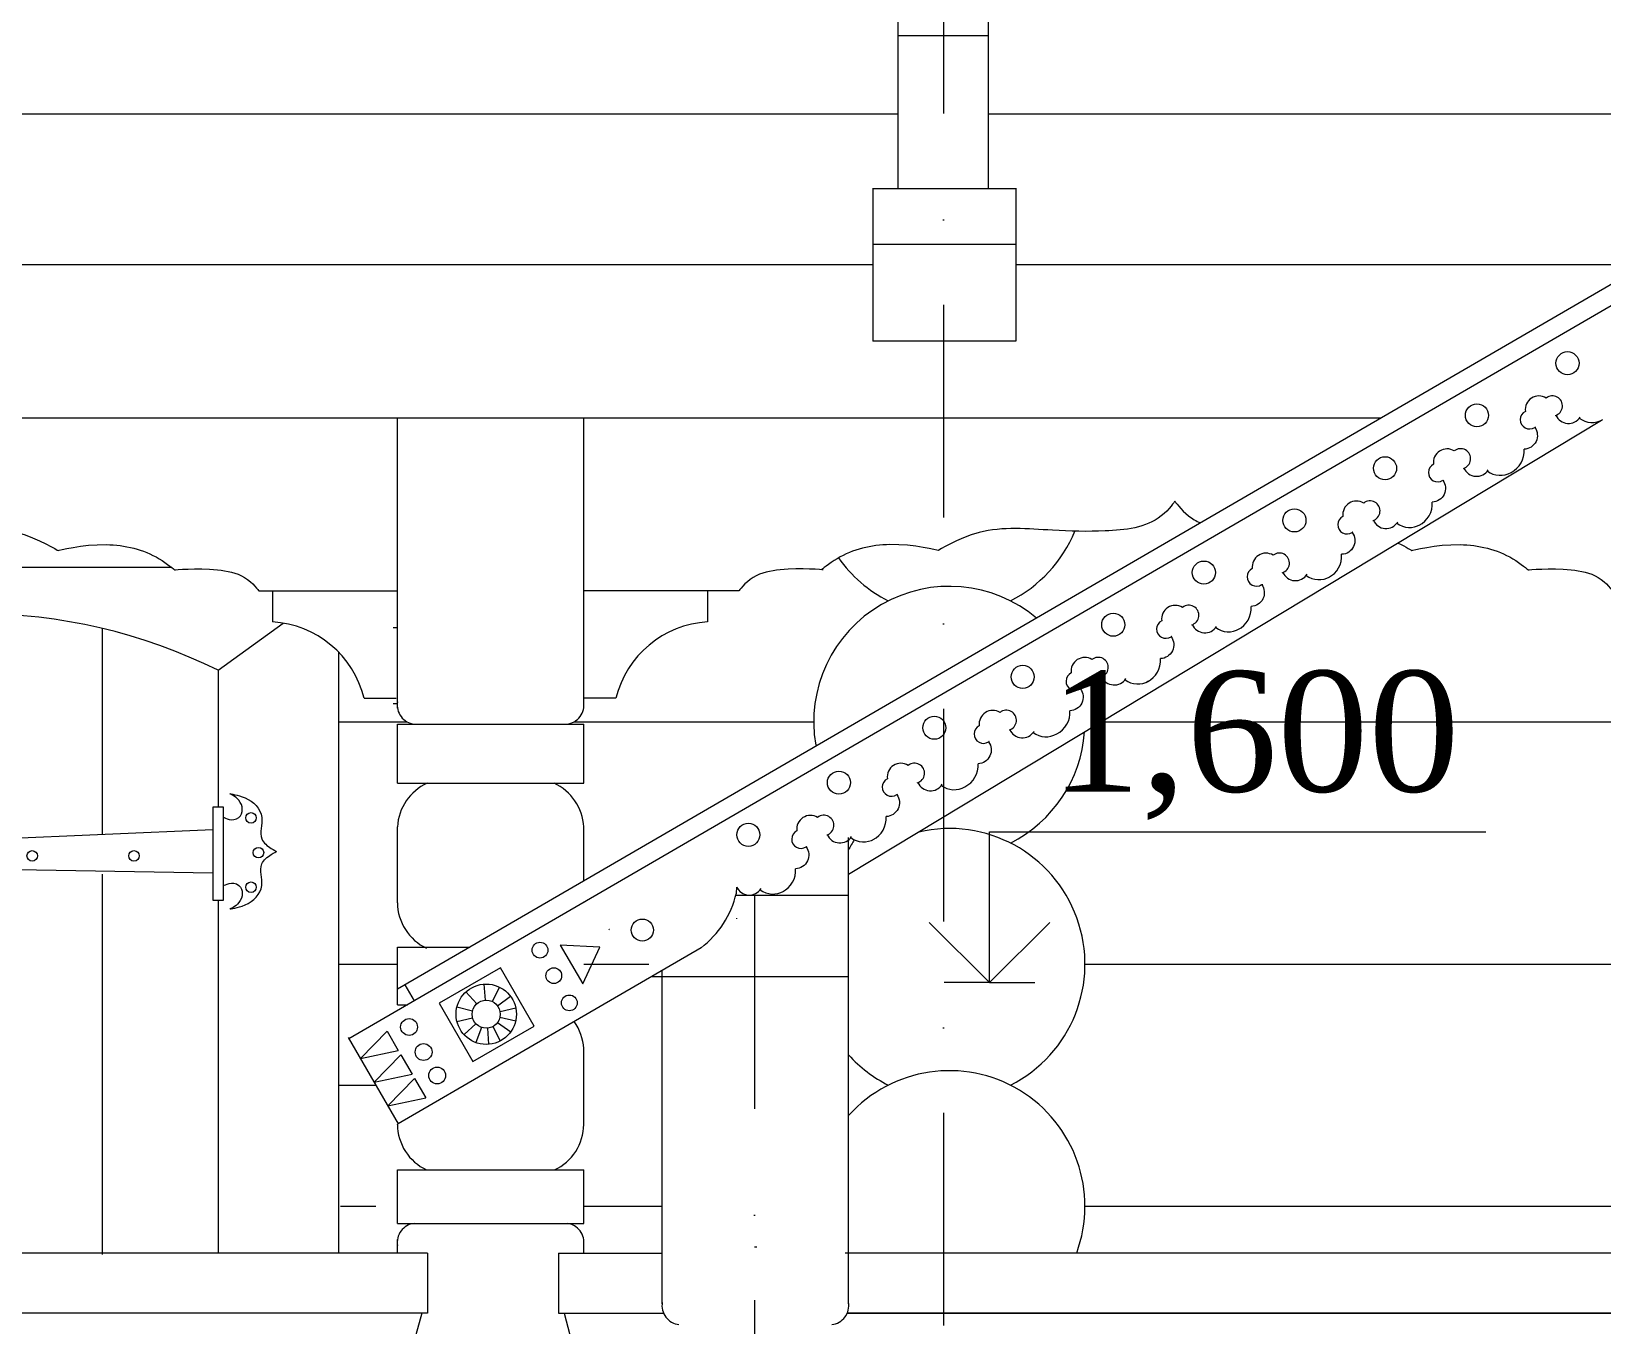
# Model space of a CAD drawing. Header units: millimetres. Extents: x 2399 to 111977, y 1313 to 59551.
# Drawn here: x 11526 to 14131, y 32782 to 34928 of the extents above; entities that cross this region are included whole.
import ezdxf

# ---------------------------------------------------------------- set-up
doc = ezdxf.new("R2010")
doc.units = ezdxf.units.MM
doc.linetypes.add('Штрихпунктирная', pattern=[670.277762, 352.777767, -176.388884, 0, -141.111112])
doc.layers.add('dim Level', color=7, linetype='Continuous', lineweight=13)
doc.layers.add('main line', color=7, linetype='Continuous', lineweight=13)
doc.layers.add('hatch1', color=7, linetype='Continuous', lineweight=20, true_color=0x6a6a6a)
doc.styles.add('СГЕНЕРИР_СТИЛЬ_1', font='georgia.ttf')

msp = doc.modelspace()

# ---------------------------------------------------------------- linework, layer by layer
at = {"layer": 'dim Level', "color": 7, "linetype": 'Continuous', "lineweight": 13}
for p, q in [((13115.8098, 33349.8361), (13115.8098, 33599.8361)), ((13115.8098, 33599.8361), (13939.2038, 33599.8361)), ((13115.8098, 33349.8361), (13015.8098, 33449.8361)), ((13215.8098, 33449.8361), (13115.8098, 33349.8361)), ((13115.8098, 33349.8361), (13040.8098, 33349.8361)), ((13115.8098, 33349.8361), (13190.8098, 33349.8361))]:
    msp.add_line(p, q, dxfattribs=at)
at = {"layer": 'hatch1', "color": 251, "linetype": 'Continuous', "lineweight": 20, "true_color": 0x6a6a6a}
for p, q in [((11759.3104, 34038.5173), (10796.3567, 34038.5173)), ((11836.0856, 33868.1024), (11944.1089, 33946.2533)), ((11643.8956, 33937.5494), (11643.8956, 33595.4023)), ((12036.0856, 33898.062), (12036.0856, 32901.1482)), ((11836.0856, 33868.1024), (11836.0856, 33641.1378)), ((12036.566, 33782.3665), (12149.9472, 33782.3665)), ((12426.3798, 33782.3665), (12824.1843, 33782.3665)), ((13301.1896, 33782.3665), (14385.1734, 33782.3665)), ((11844.9007, 33641.1378), (11827.3902, 33641.1378)), ((11827.3902, 33641.1378), (11827.3902, 33486.4618)), ((11844.9007, 33486.4618), (11844.9007, 33641.1378)), ((11827.3902, 33603.53), (11227.6386, 33576.9647)), ((11827.3902, 33531.293), (11227.6386, 33541.8879)), ((11643.8956, 33530.0143), (11643.8956, 32898.4317)), ((11827.3902, 33486.4618), (11844.9007, 33486.4618)), ((11836.0856, 33486.4618), (11836.0856, 32901.1482)), ((12403.6598, 33411.991), (12440.973, 33347.7587)), ((12440.973, 33347.7587), (12469.4987, 33408.5109)), ((12036.0856, 33380.5109), (12133.6073, 33380.5109)), ((12442.7198, 33380.5109), (12550.8482, 33380.5109)), ((13274.1843, 33380.5109), (14383.1905, 33380.5109)), ((12276.8983, 33347.3165), (12279.0461, 33320.6473)), ((12291.1502, 33318.3572), (12302.8926, 33342.3982)), ((12247.3175, 33334.53), (12265.2721, 33314.6934)), ((12299.5699, 33311.3962), (12320.9747, 33327.449)), ((12232.3211, 33285.35), (12258.4025, 33291.3547)), ((12232.3888, 33309.7355), (12258.3207, 33303.1481)), ((12303.6865, 33292.3915), (12329.8153, 33286.6349)), ((12303.8132, 33301.8097), (12329.8946, 33307.8145)), ((12116.3447, 33269.1639), (12072.1658, 33224.0813)), ((12116.3447, 33269.1639), (12135.0003, 33237.0495)), ((12263.7641, 33281.6177), (12244.0789, 33263.4972)), ((12272.9638, 33275.4918), (12263.8361, 33250.3414)), ((12282.7894, 33274.1683), (12284.9372, 33247.4992)), ((12291.7495, 33276.762), (12304.1797, 33253.0692)), ((12299.8106, 33283.7463), (12321.4916, 33268.0686)), ((12051.6583, 33258.8926), (12134.8738, 33115.6426)), ((12072.1658, 33224.0813), (12135.0003, 33237.0495)), ((12139.1593, 33229.89), (12094.9805, 33184.8074)), ((12139.1593, 33229.89), (12157.8149, 33197.7756)), ((12094.9805, 33184.8074), (12157.8149, 33197.7756)), ((12161.974, 33190.6161), (12117.7951, 33145.5335)), ((12161.974, 33190.6161), (12180.6296, 33158.5017)), ((12036.0856, 33179.4588), (12097.8023, 33179.4588)), ((12117.7951, 33145.5335), (12180.6296, 33158.5017)), ((12039.0616, 32978.6595), (12097.8023, 32978.6595)), ((12442.7198, 32978.6595), (12572.9532, 32978.6595)), ((13274.1843, 32978.6595), (14383.1905, 32978.6595)), ((12725.8169, 32911.3052), (12729.9314, 32911.3052))]:
    msp.add_line(p, q, dxfattribs=at)
for centre, radius in [((11890.7331, 33623.1341), 8.701), ((11527.7698, 33560.1846), 8.701), ((11696.6375, 33560.1846), 8.701), ((11903.0734, 33565.5164), 8.701), ((11890.7331, 33508.1486), 8.701), ((12370.1395, 33403.7244), 13.0643), ((12393.0149, 33361.3079), 13.0643), ((12280.9178, 33297.4078), 23.3148), ((12418.8597, 33316.1978), 13.0643), ((12152.9532, 33276.1634), 13.9829), ((12177.0644, 33234.6575), 13.9829), ((12199.6334, 33195.8064), 13.9829)]:
    msp.add_circle(centre, radius, dxfattribs=at)
for centre, radius, start, end in [((13049.1843, 34184.2423), 225, 296.7457516, 337.6868834), ((13049.1843, 34184.2423), 225, 215.1894685, 243.1616434), ((13049.1843, 33782.3867), 225, 50.0159894, 189.8467564), ((11436.0856, 33061.7887), 900.0787, 63.6146861, 116.3853139), ((13049.1843, 33782.3867), 225, 296.7457516, 355.7472154), ((13049.1843, 33380.5312), 225, 296.7457516, 103.0301703), ((13039.4113, 33493.3702), 175, 147.7052167, 154.0423916), ((13049.1843, 33380.5312), 225, 222.0338483, 243.2542484), ((13049.1843, 32978.6756), 225, 339.8446569, 137.9661517)]:
    msp.add_arc(centre, radius, start, end, dxfattribs=at)
for points, knots in [([(11845.7296, 33623.8902), (11845.7296, 33623.8902), (11860.4516, 33615.3126), (11870.6256, 33623.8902), (11878.9259, 33630.8881), (11877.5905, 33643.7257), (11870.6256, 33652.3759), (11864.8349, 33659.5679), (11855.7893, 33663.058), (11855.7893, 33663.058)], [0, 0, 0, 0, 1, 1, 1, 2, 2, 2, 3, 3, 3, 3]), ([(11855.7893, 33663.058), (11855.7893, 33663.058), (11868.9006, 33661.5888), (11880.7853, 33656.3604), (11894.8324, 33650.1806), (11906.9454, 33638.9418), (11908.6065, 33623.8902), (11909.9409, 33611.7999), (11904.0356, 33599.4185), (11908.6065, 33588.2832), (11911.4871, 33581.2657), (11917.8175, 33576.5855), (11924.333, 33572.5567), (11928.5752, 33569.9336), (11932.938, 33567.5124), (11932.938, 33567.5124)], [0, 0, 0, 0, 1, 1, 1, 2, 2, 2, 3, 3, 3, 4, 4, 4, 5, 5, 5, 5]), ([(11855.7893, 33471.9667), (11855.7893, 33471.9667), (11868.9006, 33473.4359), (11880.7853, 33478.6643), (11894.8324, 33484.8441), (11906.9454, 33496.0829), (11908.6065, 33511.1345), (11909.9409, 33523.2248), (11904.0356, 33535.6062), (11908.6065, 33546.7416), (11911.4871, 33553.759), (11917.8175, 33558.4392), (11924.333, 33562.468), (11928.5752, 33565.0911), (11932.938, 33567.5124), (11932.938, 33567.5124)], [0, 0, 0, 0, 1, 1, 1, 2, 2, 2, 3, 3, 3, 4, 4, 4, 5, 5, 5, 5]), ([(11845.7296, 33511.1345), (11845.7296, 33511.1345), (11860.4516, 33519.7121), (11870.6256, 33511.1345), (11878.9259, 33504.1366), (11877.5905, 33491.299), (11870.6256, 33482.6488), (11864.8349, 33475.4568), (11855.7893, 33471.9667), (11855.7893, 33471.9667)], [0, 0, 0, 0, 1, 1, 1, 2, 2, 2, 3, 3, 3, 3])]:
    msp.add_open_spline(points, degree=3, knots=knots, dxfattribs=at)
at = {"layer": 'main line', "color": 7, "linetype": 'Штрихпунктирная', "lineweight": 13}
for p, q in [((13039.4113, 40507.6468), (13039.4113, 29503.8182)), ((12725.8169, 33493.3702), (12725.8169, 30497.4686))]:
    msp.add_line(p, q, dxfattribs=at)
at = {"layer": 'main line', "color": 7, "linetype": 'Continuous', "lineweight": 13}
for p, q in [((13114.4113, 34667.3517), (13114.4113, 35649.2718)), ((12964.4113, 34667.3517), (12964.4113, 35602.0283)), ((14913.9611, 34954.0695), (12133.6073, 33338.9303)), ((14926.7265, 34925.812), (12053.0658, 33256.4697)), ((12964.4113, 34921.283), (13114.4113, 34921.283)), ((11005.7206, 34791.1796), (12964.4113, 34791.1796)), ((13114.4113, 34791.1796), (14633.557, 34791.1796)), ((12922.0946, 34668.2888), (12922.0946, 34414.0704)), ((12922.0946, 34667.3517), (13159.3304, 34667.3517)), ((13159.3304, 34668.2888), (13159.3304, 34414.0704)), ((12922.0946, 34575.2596), (13159.3304, 34575.2596)), ((10414.3375, 34541.1796), (12922.0946, 34541.1796)), ((13159.3304, 34541.1796), (14203.1987, 34541.1796)), ((13159.3304, 34414.0704), (12922.0946, 34414.0704)), ((9770.6136, 34286.9612), (13765.5788, 34286.9612)), ((12133.6073, 33805.3695), (12133.6073, 34286.9612)), ((12442.7198, 33805.3695), (12442.7198, 34286.9612)), ((12882.0656, 33529.5245), (14131.1901, 34283.0751)), ((11926.3763, 33999.7568), (11926.3763, 33948.2269)), ((12699.9399, 33999.7568), (12442.7198, 33999.7568)), ((12648.0733, 33999.7568), (12648.0733, 33948.2269)), ((12078.2345, 33821.7053), (12131.7298, 33821.7053)), ((12496.2151, 33821.7053), (12442.7198, 33821.7053)), ((12133.6073, 33778.7278), (12442.7198, 33778.7278)), ((12133.6073, 33680.8128), (12133.6073, 33778.7278)), ((12442.7198, 33680.8128), (12442.7198, 33778.7278)), ((12133.6073, 33680.8128), (12442.7198, 33680.8128)), ((12133.6073, 33482.4713), (12133.6073, 33608.2661)), ((12442.7198, 33518.4973), (12442.7198, 33608.2661)), ((12442.7198, 33518.4973), (12442.7198, 33608.2661)), ((12882.0656, 33569.9688), (12882.0656, 33590.4065)), ((12882.0656, 32816.8036), (12882.0656, 33586.8684)), ((12695.8406, 33498.1761), (12696.7993, 33508.4703)), ((12442.7198, 33482.4713), (12442.7198, 33482.8241)), ((12442.7198, 33482.4713), (12442.7198, 33482.8241)), ((12882.0656, 33494.1036), (12695.8406, 33494.1036)), ((12133.6073, 33408.5828), (12253.5093, 33408.5828)), ((12133.6073, 33312.9005), (12133.6073, 33408.5828)), ((12637.252, 33407.4798), (12134.8738, 33115.6426)), ((12469.4987, 33408.5109), (12403.6598, 33411.991)), ((12304.6513, 33374.4669), (12202.9544, 33315.7522)), ((12360.6545, 33277.4665), (12304.6513, 33374.4669)), ((12572.9532, 32816.8036), (12572.9532, 33370.1279)), ((12146.0653, 33346.1674), (12161.5596, 33319.495)), ((12882.0656, 33359.4475), (12554.5675, 33359.4475)), ((12202.9544, 33315.7522), (12258.9576, 33218.7517)), ((12133.6073, 33312.9005), (12150.2076, 33312.9005)), ((12258.9576, 33218.7517), (12360.6545, 33277.4665)), ((12442.7198, 33114.559), (12442.7198, 33240.3539)), ((12442.7198, 33114.559), (12442.7198, 33240.3539)), ((12133.6073, 33114.559), (12133.6073, 33114.9069)), ((12133.6073, 33038.9884), (12442.7198, 33038.9884)), ((12133.6073, 32950.315), (12133.6073, 33038.9884)), ((12442.7198, 32950.315), (12442.7198, 33038.9884)), ((12133.6073, 32950.315), (12442.7198, 32950.315)), ((12183.2651, 32901.1482), (10141.4349, 32901.1482)), ((12133.6073, 32901.1482), (12133.6073, 32923.6733)), ((12183.2651, 32901.1482), (12183.2651, 32801.2773)), ((12183.2651, 32901.1482), (12183.2651, 32801.2773)), ((12400.9102, 32901.1482), (12572.9532, 32901.1482)), ((12400.9102, 32901.1482), (12400.9102, 32801.2773)), ((12400.9102, 32901.1482), (12400.9102, 32801.2773)), ((12442.7198, 32901.1482), (12442.7198, 32923.6733)), ((14383.1905, 32901.1482), (12876.4631, 32901.1482)), ((12183.2651, 32801.2773), (10141.4349, 32801.2773)), ((12173.9683, 32801.2773), (12164.3347, 32765.3242)), ((12173.9683, 32801.2773), (12164.3347, 32765.3242)), ((12400.9102, 32801.2773), (12575.1784, 32801.2773)), ((12410.207, 32801.2773), (12419.8406, 32765.3242)), ((12410.207, 32801.2773), (12419.8406, 32765.3242)), ((12879.7428, 32801.2773), (14383.1905, 32801.2773)), ((14383.1905, 32801.2773), (12879.7428, 32801.2773))]:
    msp.add_line(p, q, dxfattribs=at)
at = {"layer": 'main line', "color": 7, "linetype": 'Continuous', "lineweight": 13, "flags": 128}
for points in [[(14054.2624, 34290.8263, 1.219803903), (14039.1912, 34319.8609, 0.63216014), (14004.6908, 34297.685, 1.067465283), (14020.2078, 34271.213, -0.60309642), (14002.6341, 34234.8197)], [(14054.2624, 34290.8263, 1.219803903), (14039.1912, 34319.8609, 0.63216014), (14004.6908, 34297.685, 1.067465283), (14020.2078, 34271.213, -0.60309642), (14002.6341, 34234.8197)], [(14054.2624, 34290.8263, 1.219803903), (14039.1912, 34319.8609, 0.63216014), (14004.6908, 34297.685, 1.067465283), (14020.2078, 34271.213, -0.60309642), (14002.6341, 34234.8197)], [(14054.2624, 34290.8263, 1.219803903), (14039.1912, 34319.8609, 0.63216014), (14004.6908, 34297.685, 1.067465283), (14020.2078, 34271.213, -0.60309642), (14002.6341, 34234.8197)], [(14054.2624, 34290.8263, 1.219803903), (14039.1912, 34319.8609, 0.63216014), (14004.6908, 34297.685, 1.067465283), (14020.2078, 34271.213, -0.60309642), (14002.6341, 34234.8197)], [(14054.2624, 34290.8263, 1.219803903), (14039.1912, 34319.8609, 0.63216014), (14004.6908, 34297.685, 1.067465283), (14020.2078, 34271.213, -0.60309642), (14002.6341, 34234.8197)], [(14055.3003, 34291.424, 0.60309642), (14095.5983, 34288.3609)], [(14055.3003, 34291.424, 0.60309642), (14095.5983, 34288.3609)], [(14055.3003, 34291.424, 0.60309642), (14095.5983, 34288.3609)], [(14055.3003, 34291.424, 0.60309642), (14095.5983, 34288.3609)], [(14055.3003, 34291.424, 0.60309642), (14095.5983, 34288.3609)], [(14055.3003, 34291.424, 0.60309642), (14095.5983, 34288.3609)], [(14094.2576, 34286.4522, 0.304535594), (14133.3172, 34284.3002)], [(14094.2576, 34286.4522, 0.304535594), (14133.3172, 34284.3002)], [(14094.2576, 34286.4522, 0.304535594), (14133.3172, 34284.3002)], [(14094.2576, 34286.4522, 0.304535594), (14133.3172, 34284.3002)], [(14094.2576, 34286.4522, 0.304535594), (14133.3172, 34284.3002)], [(14094.2576, 34286.4522, 0.304535594), (14133.3172, 34284.3002)], [(14021.2457, 34271.8108, -0.017938026), (14020.3523, 34271.0149)], [(14021.2457, 34271.8108, -0.017938026), (14020.3523, 34271.0149)], [(14021.2457, 34271.8108, -0.017938026), (14020.3523, 34271.0149)], [(14021.2457, 34271.8108, -0.017938026), (14020.3523, 34271.0149)], [(14021.2457, 34271.8108, -0.017938026), (14020.3523, 34271.0149)], [(14021.2457, 34271.8108, -0.017938026), (14020.3523, 34271.0149)], [(13901.864, 34203.0549, 1.219803903), (13886.7927, 34232.0895, 0.63216014), (13852.2924, 34209.9136, 1.067465283), (13867.8094, 34183.4416, -0.60309642), (13850.2357, 34147.0483)], [(13901.864, 34203.0549, 1.219803903), (13886.7927, 34232.0895, 0.63216014), (13852.2924, 34209.9136, 1.067465283), (13867.8094, 34183.4416, -0.60309642), (13850.2357, 34147.0483)], [(13901.864, 34203.0549, 1.219803903), (13886.7927, 34232.0895, 0.63216014), (13852.2924, 34209.9136, 1.067465283), (13867.8094, 34183.4416, -0.60309642), (13850.2357, 34147.0483)], [(13901.864, 34203.0549, 1.219803903), (13886.7927, 34232.0895, 0.63216014), (13852.2924, 34209.9136, 1.067465283), (13867.8094, 34183.4416, -0.60309642), (13850.2357, 34147.0483)], [(13901.864, 34203.0549, 1.219803903), (13886.7927, 34232.0895, 0.63216014), (13852.2924, 34209.9136, 1.067465283), (13867.8094, 34183.4416, -0.60309642), (13850.2357, 34147.0483)], [(13901.864, 34203.0549, 1.219803903), (13886.7927, 34232.0895, 0.63216014), (13852.2924, 34209.9136, 1.067465283), (13867.8094, 34183.4416, -0.60309642), (13850.2357, 34147.0483)], [(13980.9188, 34196.5288, 0.304535594), (14002.6341, 34234.8197)], [(13980.9188, 34196.5288, 0.304535594), (14002.6341, 34234.8197)], [(13980.9188, 34196.5288, 0.304535594), (14002.6341, 34234.8197)], [(13980.9188, 34196.5288, 0.304535594), (14002.6341, 34234.8197)], [(13980.9188, 34196.5288, 0.304535594), (14002.6341, 34234.8197)], [(13980.9188, 34196.5288, 0.304535594), (14002.6341, 34234.8197)], [(13902.9019, 34203.6526, 0.60309642), (13943.1999, 34200.5895)], [(13902.9019, 34203.6526, 0.60309642), (13943.1999, 34200.5895)], [(13902.9019, 34203.6526, 0.60309642), (13943.1999, 34200.5895)], [(13902.9019, 34203.6526, 0.60309642), (13943.1999, 34200.5895)], [(13902.9019, 34203.6526, 0.60309642), (13943.1999, 34200.5895)], [(13902.9019, 34203.6526, 0.60309642), (13943.1999, 34200.5895)], [(13941.8592, 34198.6808, 0.304535594), (13980.9188, 34196.5288)], [(13941.8592, 34198.6808, 0.304535594), (13980.9188, 34196.5288)], [(13941.8592, 34198.6808, 0.304535594), (13980.9188, 34196.5288)], [(13941.8592, 34198.6808, 0.304535594), (13980.9188, 34196.5288)], [(13941.8592, 34198.6808, 0.304535594), (13980.9188, 34196.5288)], [(13941.8592, 34198.6808, 0.304535594), (13980.9188, 34196.5288)], [(13751.5928, 34116.5086, 1.219803903), (13736.5215, 34145.5432, 0.63216014), (13702.0211, 34123.3673, 1.067465283), (13717.5381, 34096.8953, -0.60309642), (13699.9645, 34060.502)], [(13751.5928, 34116.5086, 1.219803903), (13736.5215, 34145.5432, 0.63216014), (13702.0211, 34123.3673, 1.067465283), (13717.5381, 34096.8953, -0.60309642), (13699.9645, 34060.502)], [(13751.5928, 34116.5086, 1.219803903), (13736.5215, 34145.5432, 0.63216014), (13702.0211, 34123.3673, 1.067465283), (13717.5381, 34096.8953, -0.60309642), (13699.9645, 34060.502)], [(13751.5928, 34116.5086, 1.219803903), (13736.5215, 34145.5432, 0.63216014), (13702.0211, 34123.3673, 1.067465283), (13717.5381, 34096.8953, -0.60309642), (13699.9645, 34060.502)], [(13751.5928, 34116.5086, 1.219803903), (13736.5215, 34145.5432, 0.63216014), (13702.0211, 34123.3673, 1.067465283), (13717.5381, 34096.8953, -0.60309642), (13699.9645, 34060.502)], [(13751.5928, 34116.5086, 1.219803903), (13736.5215, 34145.5432, 0.63216014), (13702.0211, 34123.3673, 1.067465283), (13717.5381, 34096.8953, -0.60309642), (13699.9645, 34060.502)], [(13828.5204, 34108.7574, 0.304535594), (13850.2357, 34147.0483)], [(13828.5204, 34108.7574, 0.304535594), (13850.2357, 34147.0483)], [(13828.5204, 34108.7574, 0.304535594), (13850.2357, 34147.0483)], [(13828.5204, 34108.7574, 0.304535594), (13850.2357, 34147.0483)], [(13828.5204, 34108.7574, 0.304535594), (13850.2357, 34147.0483)], [(13828.5204, 34108.7574, 0.304535594), (13850.2357, 34147.0483)], [(13718.576, 34097.4931, -0.017938026), (13717.6827, 34096.6972)], [(13718.576, 34097.4931, -0.017938026), (13717.6827, 34096.6972)], [(13718.576, 34097.4931, -0.017938026), (13717.6827, 34096.6972)], [(13718.576, 34097.4931, -0.017938026), (13717.6827, 34096.6972)], [(13718.576, 34097.4931, -0.017938026), (13717.6827, 34096.6972)], [(13718.576, 34097.4931, -0.017938026), (13717.6827, 34096.6972)], [(13752.6307, 34117.1063, 0.60309642), (13792.9287, 34114.0432)], [(13752.6307, 34117.1063, 0.60309642), (13792.9287, 34114.0432)], [(13752.6307, 34117.1063, 0.60309642), (13792.9287, 34114.0432)], [(13752.6307, 34117.1063, 0.60309642), (13792.9287, 34114.0432)], [(13752.6307, 34117.1063, 0.60309642), (13792.9287, 34114.0432)], [(13752.6307, 34117.1063, 0.60309642), (13792.9287, 34114.0432)], [(13791.588, 34112.1345, 0.304535594), (13830.6476, 34109.9825)], [(13791.588, 34112.1345, 0.304535594), (13830.6476, 34109.9825)], [(13791.588, 34112.1345, 0.304535594), (13830.6476, 34109.9825)], [(13791.588, 34112.1345, 0.304535594), (13830.6476, 34109.9825)], [(13791.588, 34112.1345, 0.304535594), (13830.6476, 34109.9825)], [(13791.588, 34112.1345, 0.304535594), (13830.6476, 34109.9825)], [(13601.3215, 34029.9623, 1.219803903), (13586.2503, 34058.9969, 0.63216014), (13551.7499, 34036.821, 1.067465283), (13567.2669, 34010.349, -0.60309642), (13549.6932, 33973.9557)], [(13601.3215, 34029.9623, 1.219803903), (13586.2503, 34058.9969, 0.63216014), (13551.7499, 34036.821, 1.067465283), (13567.2669, 34010.349, -0.60309642), (13549.6932, 33973.9557)], [(13601.3215, 34029.9623, 1.219803903), (13586.2503, 34058.9969, 0.63216014), (13551.7499, 34036.821, 1.067465283), (13567.2669, 34010.349, -0.60309642), (13549.6932, 33973.9557)], [(13601.3215, 34029.9623, 1.219803903), (13586.2503, 34058.9969, 0.63216014), (13551.7499, 34036.821, 1.067465283), (13567.2669, 34010.349, -0.60309642), (13549.6932, 33973.9557)], [(13601.3215, 34029.9623, 1.219803903), (13586.2503, 34058.9969, 0.63216014), (13551.7499, 34036.821, 1.067465283), (13567.2669, 34010.349, -0.60309642), (13549.6932, 33973.9557)], [(13601.3215, 34029.9623, 1.219803903), (13586.2503, 34058.9969, 0.63216014), (13551.7499, 34036.821, 1.067465283), (13567.2669, 34010.349, -0.60309642), (13549.6932, 33973.9557)], [(13678.2492, 34022.2111, 0.304535594), (13699.9645, 34060.502)], [(13678.2492, 34022.2111, 0.304535594), (13699.9645, 34060.502)], [(13678.2492, 34022.2111, 0.304535594), (13699.9645, 34060.502)], [(13678.2492, 34022.2111, 0.304535594), (13699.9645, 34060.502)], [(13678.2492, 34022.2111, 0.304535594), (13699.9645, 34060.502)], [(13678.2492, 34022.2111, 0.304535594), (13699.9645, 34060.502)], [(13602.3594, 34030.56, 0.60309642), (13642.6574, 34027.4969)], [(13602.3594, 34030.56, 0.60309642), (13642.6574, 34027.4969)], [(13602.3594, 34030.56, 0.60309642), (13642.6574, 34027.4969)], [(13602.3594, 34030.56, 0.60309642), (13642.6574, 34027.4969)], [(13602.3594, 34030.56, 0.60309642), (13642.6574, 34027.4969)], [(13602.3594, 34030.56, 0.60309642), (13642.6574, 34027.4969)], [(13641.3167, 34025.5882, 0.304535594), (13680.3763, 34023.4362)], [(13641.3167, 34025.5882, 0.304535594), (13680.3763, 34023.4362)], [(13641.3167, 34025.5882, 0.304535594), (13680.3763, 34023.4362)], [(13641.3167, 34025.5882, 0.304535594), (13680.3763, 34023.4362)], [(13641.3167, 34025.5882, 0.304535594), (13680.3763, 34023.4362)], [(13641.3167, 34025.5882, 0.304535594), (13680.3763, 34023.4362)], [(13568.3048, 34010.9468, -0.017938026), (13567.4114, 34010.1509)], [(13568.3048, 34010.9468, -0.017938026), (13567.4114, 34010.1509)], [(13568.3048, 34010.9468, -0.017938026), (13567.4114, 34010.1509)], [(13568.3048, 34010.9468, -0.017938026), (13567.4114, 34010.1509)], [(13568.3048, 34010.9468, -0.017938026), (13567.4114, 34010.1509)], [(13568.3048, 34010.9468, -0.017938026), (13567.4114, 34010.1509)], [(13451.0503, 33943.416, 1.219803903), (13435.979, 33972.4506, 0.63216014), (13401.4786, 33950.2747, 1.067465283), (13416.9956, 33923.8027, -0.60309642), (13399.422, 33887.4094)], [(13451.0503, 33943.416, 1.219803903), (13435.979, 33972.4506, 0.63216014), (13401.4786, 33950.2747, 1.067465283), (13416.9956, 33923.8027, -0.60309642), (13399.422, 33887.4094)], [(13451.0503, 33943.416, 1.219803903), (13435.979, 33972.4506, 0.63216014), (13401.4786, 33950.2747, 1.067465283), (13416.9956, 33923.8027, -0.60309642), (13399.422, 33887.4094)], [(13451.0503, 33943.416, 1.219803903), (13435.979, 33972.4506, 0.63216014), (13401.4786, 33950.2747, 1.067465283), (13416.9956, 33923.8027, -0.60309642), (13399.422, 33887.4094)], [(13451.0503, 33943.416, 1.219803903), (13435.979, 33972.4506, 0.63216014), (13401.4786, 33950.2747, 1.067465283), (13416.9956, 33923.8027, -0.60309642), (13399.422, 33887.4094)], [(13451.0503, 33943.416, 1.219803903), (13435.979, 33972.4506, 0.63216014), (13401.4786, 33950.2747, 1.067465283), (13416.9956, 33923.8027, -0.60309642), (13399.422, 33887.4094)], [(13527.9779, 33935.6648, 0.304535594), (13549.6932, 33973.9557)], [(13527.9779, 33935.6648, 0.304535594), (13549.6932, 33973.9557)], [(13527.9779, 33935.6648, 0.304535594), (13549.6932, 33973.9557)], [(13527.9779, 33935.6648, 0.304535594), (13549.6932, 33973.9557)], [(13527.9779, 33935.6648, 0.304535594), (13549.6932, 33973.9557)], [(13527.9779, 33935.6648, 0.304535594), (13549.6932, 33973.9557)], [(13452.0882, 33944.0137, 0.60309642), (13492.3862, 33940.9506)], [(13452.0882, 33944.0137, 0.60309642), (13492.3862, 33940.9506)], [(13452.0882, 33944.0137, 0.60309642), (13492.3862, 33940.9506)], [(13452.0882, 33944.0137, 0.60309642), (13492.3862, 33940.9506)], [(13452.0882, 33944.0137, 0.60309642), (13492.3862, 33940.9506)], [(13452.0882, 33944.0137, 0.60309642), (13492.3862, 33940.9506)], [(13418.0335, 33924.4005, -0.017938026), (13417.1402, 33923.6046)], [(13418.0335, 33924.4005, -0.017938026), (13417.1402, 33923.6046)], [(13418.0335, 33924.4005, -0.017938026), (13417.1402, 33923.6046)], [(13418.0335, 33924.4005, -0.017938026), (13417.1402, 33923.6046)], [(13418.0335, 33924.4005, -0.017938026), (13417.1402, 33923.6046)], [(13418.0335, 33924.4005, -0.017938026), (13417.1402, 33923.6046)], [(13491.0455, 33939.0419, 0.304535594), (13530.1051, 33936.8899)], [(13491.0455, 33939.0419, 0.304535594), (13530.1051, 33936.8899)], [(13491.0455, 33939.0419, 0.304535594), (13530.1051, 33936.8899)], [(13491.0455, 33939.0419, 0.304535594), (13530.1051, 33936.8899)], [(13491.0455, 33939.0419, 0.304535594), (13530.1051, 33936.8899)], [(13491.0455, 33939.0419, 0.304535594), (13530.1051, 33936.8899)], [(13300.779, 33856.8697, 1.219803903), (13285.7078, 33885.9043, 0.63216014), (13251.2074, 33863.7284, 1.067465283), (13266.7244, 33837.2564, -0.60309642), (13249.1507, 33800.8631)], [(13300.779, 33856.8697, 1.219803903), (13285.7078, 33885.9043, 0.63216014), (13251.2074, 33863.7284, 1.067465283), (13266.7244, 33837.2564, -0.60309642), (13249.1507, 33800.8631)], [(13300.779, 33856.8697, 1.219803903), (13285.7078, 33885.9043, 0.63216014), (13251.2074, 33863.7284, 1.067465283), (13266.7244, 33837.2564, -0.60309642), (13249.1507, 33800.8631)], [(13300.779, 33856.8697, 1.219803903), (13285.7078, 33885.9043, 0.63216014), (13251.2074, 33863.7284, 1.067465283), (13266.7244, 33837.2564, -0.60309642), (13249.1507, 33800.8631)], [(13300.779, 33856.8697, 1.219803903), (13285.7078, 33885.9043, 0.63216014), (13251.2074, 33863.7284, 1.067465283), (13266.7244, 33837.2564, -0.60309642), (13249.1507, 33800.8631)], [(13300.779, 33856.8697, 1.219803903), (13285.7078, 33885.9043, 0.63216014), (13251.2074, 33863.7284, 1.067465283), (13266.7244, 33837.2564, -0.60309642), (13249.1507, 33800.8631)], [(13377.7067, 33849.1185, 0.304535594), (13399.422, 33887.4094)], [(13377.7067, 33849.1185, 0.304535594), (13399.422, 33887.4094)], [(13377.7067, 33849.1185, 0.304535594), (13399.422, 33887.4094)], [(13377.7067, 33849.1185, 0.304535594), (13399.422, 33887.4094)], [(13377.7067, 33849.1185, 0.304535594), (13399.422, 33887.4094)], [(13377.7067, 33849.1185, 0.304535594), (13399.422, 33887.4094)], [(13267.7623, 33837.8542, -0.017938026), (13266.8689, 33837.0583)], [(13267.7623, 33837.8542, -0.017938026), (13266.8689, 33837.0583)], [(13267.7623, 33837.8542, -0.017938026), (13266.8689, 33837.0583)], [(13267.7623, 33837.8542, -0.017938026), (13266.8689, 33837.0583)], [(13267.7623, 33837.8542, -0.017938026), (13266.8689, 33837.0583)], [(13267.7623, 33837.8542, -0.017938026), (13266.8689, 33837.0583)], [(13301.8169, 33857.4674, 0.60309642), (13342.1149, 33854.4043)], [(13301.8169, 33857.4674, 0.60309642), (13342.1149, 33854.4043)], [(13301.8169, 33857.4674, 0.60309642), (13342.1149, 33854.4043)], [(13301.8169, 33857.4674, 0.60309642), (13342.1149, 33854.4043)], [(13301.8169, 33857.4674, 0.60309642), (13342.1149, 33854.4043)], [(13301.8169, 33857.4674, 0.60309642), (13342.1149, 33854.4043)], [(13340.7742, 33852.4956, 0.304535594), (13379.8338, 33850.3436)], [(13340.7742, 33852.4956, 0.304535594), (13379.8338, 33850.3436)], [(13340.7742, 33852.4956, 0.304535594), (13379.8338, 33850.3436)], [(13340.7742, 33852.4956, 0.304535594), (13379.8338, 33850.3436)], [(13340.7742, 33852.4956, 0.304535594), (13379.8338, 33850.3436)], [(13340.7742, 33852.4956, 0.304535594), (13379.8338, 33850.3436)], [(13148.3806, 33769.0983, 1.219803903), (13133.3093, 33798.1329, 0.63216014), (13098.809, 33775.957, 1.067465283), (13114.326, 33749.485, -0.60309642), (13096.7523, 33713.0917)], [(13148.3806, 33769.0983, 1.219803903), (13133.3093, 33798.1329, 0.63216014), (13098.809, 33775.957, 1.067465283), (13114.326, 33749.485, -0.60309642), (13096.7523, 33713.0917)], [(13148.3806, 33769.0983, 1.219803903), (13133.3093, 33798.1329, 0.63216014), (13098.809, 33775.957, 1.067465283), (13114.326, 33749.485, -0.60309642), (13096.7523, 33713.0917)], [(13148.3806, 33769.0983, 1.219803903), (13133.3093, 33798.1329, 0.63216014), (13098.809, 33775.957, 1.067465283), (13114.326, 33749.485, -0.60309642), (13096.7523, 33713.0917)], [(13148.3806, 33769.0983, 1.219803903), (13133.3093, 33798.1329, 0.63216014), (13098.809, 33775.957, 1.067465283), (13114.326, 33749.485, -0.60309642), (13096.7523, 33713.0917)], [(13148.3806, 33769.0983, 1.219803903), (13133.3093, 33798.1329, 0.63216014), (13098.809, 33775.957, 1.067465283), (13114.326, 33749.485, -0.60309642), (13096.7523, 33713.0917)], [(13227.4354, 33762.5722, 0.304535594), (13249.1507, 33800.8631)], [(13227.4354, 33762.5722, 0.304535594), (13249.1507, 33800.8631)], [(13227.4354, 33762.5722, 0.304535594), (13249.1507, 33800.8631)], [(13227.4354, 33762.5722, 0.304535594), (13249.1507, 33800.8631)], [(13227.4354, 33762.5722, 0.304535594), (13249.1507, 33800.8631)], [(13227.4354, 33762.5722, 0.304535594), (13249.1507, 33800.8631)], [(13149.4185, 33769.696, 0.60309642), (13189.7165, 33766.6329)], [(13149.4185, 33769.696, 0.60309642), (13189.7165, 33766.6329)], [(13149.4185, 33769.696, 0.60309642), (13189.7165, 33766.6329)], [(13149.4185, 33769.696, 0.60309642), (13189.7165, 33766.6329)], [(13149.4185, 33769.696, 0.60309642), (13189.7165, 33766.6329)], [(13149.4185, 33769.696, 0.60309642), (13189.7165, 33766.6329)], [(13188.3758, 33764.7242, 0.304535594), (13227.4354, 33762.5722)], [(13188.3758, 33764.7242, 0.304535594), (13227.4354, 33762.5722)], [(13188.3758, 33764.7242, 0.304535594), (13227.4354, 33762.5722)], [(13188.3758, 33764.7242, 0.304535594), (13227.4354, 33762.5722)], [(13188.3758, 33764.7242, 0.304535594), (13227.4354, 33762.5722)], [(13188.3758, 33764.7242, 0.304535594), (13227.4354, 33762.5722)], [(13115.3639, 33750.0828, -0.017938026), (13114.4705, 33749.2869)], [(13115.3639, 33750.0828, -0.017938026), (13114.4705, 33749.2869)], [(13115.3639, 33750.0828, -0.017938026), (13114.4705, 33749.2869)], [(13115.3639, 33750.0828, -0.017938026), (13114.4705, 33749.2869)], [(13115.3639, 33750.0828, -0.017938026), (13114.4705, 33749.2869)], [(13115.3639, 33750.0828, -0.017938026), (13114.4705, 33749.2869)], [(12995.9822, 33681.3269, 1.219803903), (12980.9109, 33710.3615, 0.63216014), (12946.4106, 33688.1856, 1.067465283), (12961.9276, 33661.7136, -0.60309642), (12944.3539, 33625.3203)], [(12995.9822, 33681.3269, 1.219803903), (12980.9109, 33710.3615, 0.63216014), (12946.4106, 33688.1856, 1.067465283), (12961.9276, 33661.7136, -0.60309642), (12944.3539, 33625.3203)], [(12995.9822, 33681.3269, 1.219803903), (12980.9109, 33710.3615, 0.63216014), (12946.4106, 33688.1856, 1.067465283), (12961.9276, 33661.7136, -0.60309642), (12944.3539, 33625.3203)], [(12995.9822, 33681.3269, 1.219803903), (12980.9109, 33710.3615, 0.63216014), (12946.4106, 33688.1856, 1.067465283), (12961.9276, 33661.7136, -0.60309642), (12944.3539, 33625.3203)], [(12995.9822, 33681.3269, 1.219803903), (12980.9109, 33710.3615, 0.63216014), (12946.4106, 33688.1856, 1.067465283), (12961.9276, 33661.7136, -0.60309642), (12944.3539, 33625.3203)], [(12995.9822, 33681.3269, 1.219803903), (12980.9109, 33710.3615, 0.63216014), (12946.4106, 33688.1856, 1.067465283), (12961.9276, 33661.7136, -0.60309642), (12944.3539, 33625.3203)], [(13075.037, 33674.8008, 0.304535594), (13096.7523, 33713.0917)], [(13075.037, 33674.8008, 0.304535594), (13096.7523, 33713.0917)], [(13075.037, 33674.8008, 0.304535594), (13096.7523, 33713.0917)], [(13075.037, 33674.8008, 0.304535594), (13096.7523, 33713.0917)], [(13075.037, 33674.8008, 0.304535594), (13096.7523, 33713.0917)], [(13075.037, 33674.8008, 0.304535594), (13096.7523, 33713.0917)], [(12997.0201, 33681.9246, 0.60309642), (13037.3181, 33678.8615)], [(12997.0201, 33681.9246, 0.60309642), (13037.3181, 33678.8615)], [(12997.0201, 33681.9246, 0.60309642), (13037.3181, 33678.8615)], [(12997.0201, 33681.9246, 0.60309642), (13037.3181, 33678.8615)], [(12997.0201, 33681.9246, 0.60309642), (13037.3181, 33678.8615)], [(12997.0201, 33681.9246, 0.60309642), (13037.3181, 33678.8615)], [(12962.9655, 33662.3114, -0.017938026), (12962.0721, 33661.5155)], [(12962.9655, 33662.3114, -0.017938026), (12962.0721, 33661.5155)], [(12962.9655, 33662.3114, -0.017938026), (12962.0721, 33661.5155)], [(12962.9655, 33662.3114, -0.017938026), (12962.0721, 33661.5155)], [(12962.9655, 33662.3114, -0.017938026), (12962.0721, 33661.5155)], [(12962.9655, 33662.3114, -0.017938026), (12962.0721, 33661.5155)], [(13035.9774, 33676.9528, 0.304535594), (13075.037, 33674.8008)], [(13035.9774, 33676.9528, 0.304535594), (13075.037, 33674.8008)], [(13035.9774, 33676.9528, 0.304535594), (13075.037, 33674.8008)], [(13035.9774, 33676.9528, 0.304535594), (13075.037, 33674.8008)], [(13035.9774, 33676.9528, 0.304535594), (13075.037, 33674.8008)], [(13035.9774, 33676.9528, 0.304535594), (13075.037, 33674.8008)], [(12845.711, 33594.7806, 1.219803903), (12830.6397, 33623.8152, 0.63216014), (12796.1393, 33601.6393, 1.067465283), (12811.6563, 33575.1673, -0.60309642), (12794.0827, 33538.774)], [(12845.711, 33594.7806, 1.219803903), (12830.6397, 33623.8152, 0.63216014), (12796.1393, 33601.6393, 1.067465283), (12811.6563, 33575.1673, -0.60309642), (12794.0827, 33538.774)], [(12845.711, 33594.7806, 1.219803903), (12830.6397, 33623.8152, 0.63216014), (12796.1393, 33601.6393, 1.067465283), (12811.6563, 33575.1673, -0.60309642), (12794.0827, 33538.774)], [(12845.711, 33594.7806, 1.219803903), (12830.6397, 33623.8152, 0.63216014), (12796.1393, 33601.6393, 1.067465283), (12811.6563, 33575.1673, -0.60309642), (12794.0827, 33538.774)], [(12845.711, 33594.7806, 1.219803903), (12830.6397, 33623.8152, 0.63216014), (12796.1393, 33601.6393, 1.067465283), (12811.6563, 33575.1673, -0.60309642), (12794.0827, 33538.774)], [(12845.711, 33594.7806, 1.219803903), (12830.6397, 33623.8152, 0.63216014), (12796.1393, 33601.6393, 1.067465283), (12811.6563, 33575.1673, -0.60309642), (12794.0827, 33538.774)], [(12922.6386, 33587.0294, 0.304535594), (12944.3539, 33625.3203)], [(12922.6386, 33587.0294, 0.304535594), (12944.3539, 33625.3203)], [(12922.6386, 33587.0294, 0.304535594), (12944.3539, 33625.3203)], [(12922.6386, 33587.0294, 0.304535594), (12944.3539, 33625.3203)], [(12922.6386, 33587.0294, 0.304535594), (12944.3539, 33625.3203)], [(12922.6386, 33587.0294, 0.304535594), (12944.3539, 33625.3203)], [(12812.6942, 33575.7651, -0.017938026), (12811.8009, 33574.9692)], [(12812.6942, 33575.7651, -0.017938026), (12811.8009, 33574.9692)], [(12812.6942, 33575.7651, -0.017938026), (12811.8009, 33574.9692)], [(12812.6942, 33575.7651, -0.017938026), (12811.8009, 33574.9692)], [(12812.6942, 33575.7651, -0.017938026), (12811.8009, 33574.9692)], [(12812.6942, 33575.7651, -0.017938026), (12811.8009, 33574.9692)], [(12846.7489, 33595.3783, 0.60309642), (12887.0469, 33592.3152)], [(12846.7489, 33595.3783, 0.60309642), (12887.0469, 33592.3152)], [(12846.7489, 33595.3783, 0.60309642), (12887.0469, 33592.3152)], [(12846.7489, 33595.3783, 0.60309642), (12887.0469, 33592.3152)], [(12846.7489, 33595.3783, 0.60309642), (12887.0469, 33592.3152)], [(12846.7489, 33595.3783, 0.60309642), (12887.0469, 33592.3152)], [(12885.7062, 33590.4065, 0.304535594), (12924.7658, 33588.2545)], [(12885.7062, 33590.4065, 0.304535594), (12924.7658, 33588.2545)], [(12885.7062, 33590.4065, 0.304535594), (12924.7658, 33588.2545)], [(12885.7062, 33590.4065, 0.304535594), (12924.7658, 33588.2545)], [(12885.7062, 33590.4065, 0.304535594), (12924.7658, 33588.2545)], [(12885.7062, 33590.4065, 0.304535594), (12924.7658, 33588.2545)], [(12772.3674, 33500.4831, 0.304535594), (12794.0827, 33538.774)], [(12772.3674, 33500.4831, 0.304535594), (12794.0827, 33538.774)], [(12772.3674, 33500.4831, 0.304535594), (12794.0827, 33538.774)], [(12772.3674, 33500.4831, 0.304535594), (12794.0827, 33538.774)], [(12772.3674, 33500.4831, 0.304535594), (12794.0827, 33538.774)], [(12772.3674, 33500.4831, 0.304535594), (12794.0827, 33538.774)], [(12696.4776, 33508.832, 0.60309642), (12736.7756, 33505.7689)], [(12696.4776, 33508.832, 0.60309642), (12736.7756, 33505.7689)], [(12696.4776, 33508.832, 0.60309642), (12736.7756, 33505.7689)], [(12696.4776, 33508.832, 0.60309642), (12736.7756, 33505.7689)], [(12696.4776, 33508.832, 0.60309642), (12736.7756, 33505.7689)], [(12696.4776, 33508.832, 0.60309642), (12736.7756, 33505.7689)], [(12735.4349, 33503.8602, 0.304535594), (12774.4945, 33501.7082)], [(12735.4349, 33503.8602, 0.304535594), (12774.4945, 33501.7082)], [(12735.4349, 33503.8602, 0.304535594), (12774.4945, 33501.7082)], [(12735.4349, 33503.8602, 0.304535594), (12774.4945, 33501.7082)], [(12735.4349, 33503.8602, 0.304535594), (12774.4945, 33501.7082)], [(12735.4349, 33503.8602, 0.304535594), (12774.4945, 33501.7082)], [(12695.9363, 33457.0382, 0.017938026), (12695.873, 33455.8434)], [(12695.9363, 33457.0382, 0.017938026), (12695.873, 33455.8434)], [(12695.9363, 33457.0382, 0.017938026), (12695.873, 33455.8434)], [(12695.9363, 33457.0382, 0.017938026), (12695.873, 33455.8434)], [(12695.9363, 33457.0382, 0.017938026), (12695.873, 33455.8434)], [(12695.9363, 33457.0382, 0.017938026), (12695.873, 33455.8434)], [(12485.4714, 33437.9286, -0.017938026), (12484.3062, 33437.6565)], [(12485.4714, 33437.9286, -0.017938026), (12484.3062, 33437.6565)], [(12485.4714, 33437.9286, -0.017938026), (12484.3062, 33437.6565)], [(12485.4714, 33437.9286, -0.017938026), (12484.3062, 33437.6565)], [(12485.4714, 33437.9286, -0.017938026), (12484.3062, 33437.6565)], [(12485.4714, 33437.9286, -0.017938026), (12484.3062, 33437.6565)], [(12485.4714, 33437.9286, -0.017938026), (12484.3062, 33437.6565)], [(12485.4714, 33437.9286, -0.017938026), (12484.3062, 33437.6565)], [(12485.4714, 33437.9286, -0.017938026), (12484.3062, 33437.6565)], [(12485.4714, 33437.9286, -0.017938026), (12484.3062, 33437.6565)], [(12485.4714, 33437.9286, -0.017938026), (12484.3062, 33437.6565)], [(12485.4714, 33437.9286, -0.017938026), (12484.3062, 33437.6565)]]:
    msp.add_lwpolyline(points, format="xyb", dxfattribs=at)
at = {"layer": 'main line', "color": 7, "linetype": 'Continuous', "lineweight": 13}
for centre, radius in [((14074.6145, 34377.6873), 19.1338), ((14074.6145, 34377.6873), 19.1338), ((14074.6145, 34377.6873), 19.1338), ((14074.6145, 34377.6873), 19.1338), ((14074.6145, 34377.6873), 19.1338), ((14074.6145, 34377.6873), 19.1338), ((13924.3432, 34291.141), 19.1338), ((13924.3432, 34291.141), 19.1338), ((13924.3432, 34291.141), 19.1338), ((13924.3432, 34291.141), 19.1338), ((13924.3432, 34291.141), 19.1338), ((13924.3432, 34291.141), 19.1338), ((13771.9448, 34203.3696), 19.1338), ((13771.9448, 34203.3696), 19.1338), ((13771.9448, 34203.3696), 19.1338), ((13771.9448, 34203.3696), 19.1338), ((13771.9448, 34203.3696), 19.1338), ((13771.9448, 34203.3696), 19.1338), ((13621.6735, 34116.8233), 19.1338), ((13621.6735, 34116.8233), 19.1338), ((13621.6735, 34116.8233), 19.1338), ((13621.6735, 34116.8233), 19.1338), ((13621.6735, 34116.8233), 19.1338), ((13621.6735, 34116.8233), 19.1338), ((13471.4023, 34030.277), 19.1338), ((13471.4023, 34030.277), 19.1338), ((13471.4023, 34030.277), 19.1338), ((13471.4023, 34030.277), 19.1338), ((13471.4023, 34030.277), 19.1338), ((13471.4023, 34030.277), 19.1338), ((13321.131, 33943.7307), 19.1338), ((13321.131, 33943.7307), 19.1338), ((13321.131, 33943.7307), 19.1338), ((13321.131, 33943.7307), 19.1338), ((13321.131, 33943.7307), 19.1338), ((13321.131, 33943.7307), 19.1338), ((13170.8598, 33857.1844), 19.1338), ((13170.8598, 33857.1844), 19.1338), ((13170.8598, 33857.1844), 19.1338), ((13170.8598, 33857.1844), 19.1338), ((13170.8598, 33857.1844), 19.1338), ((13170.8598, 33857.1844), 19.1338), ((13024.2923, 33772.7712), 19.1338), ((13024.2923, 33772.7712), 19.1338), ((13024.2923, 33772.7712), 19.1338), ((13024.2923, 33772.7712), 19.1338), ((13024.2923, 33772.7712), 19.1338), ((13024.2923, 33772.7712), 19.1338), ((12866.063, 33681.6416), 19.1338), ((12866.063, 33681.6416), 19.1338), ((12866.063, 33681.6416), 19.1338), ((12866.063, 33681.6416), 19.1338), ((12866.063, 33681.6416), 19.1338), ((12866.063, 33681.6416), 19.1338), ((12715.7917, 33595.0953), 19.1338), ((12715.7917, 33595.0953), 19.1338), ((12715.7917, 33595.0953), 19.1338), ((12715.7917, 33595.0953), 19.1338), ((12715.7917, 33595.0953), 19.1338), ((12715.7917, 33595.0953), 19.1338), ((12539.849, 33437.039), 18.3294), ((12280.9178, 33297.4078), 50.0702)]:
    msp.add_circle(centre, radius, dxfattribs=at)
for centre, radius, start, end in [((11916.9034, 33782.4618), 166.0355, 13.6715721, 86.7292828), ((12657.5462, 33782.4618), 166.0355, 93.2707172, 166.3284279), ((12132.3075, 33973.3634), 160.5755, 267.8732232, 270.463792), ((12165.2176, 33810.5186), 32.027, 170.7481888, 263.0374001), ((12411.1094, 33810.5186), 32.027, 276.9625999, 9.2518112), ((12218.8639, 33603.4021), 85.3953, 114.9741641, 176.7347332), ((12357.4631, 33603.4021), 85.3953, 3.2652668, 65.0258359), ((12539.7789, 33534.718), 160.2827, 307.4545608, 346.8215726), ((12218.0491, 33483.2999), 84.4459, 180.5622234, 244.7845931), ((12357.4631, 33235.4898), 85.3953, 3.2652668, 35.6480595), ((12218.0491, 33115.3876), 84.4459, 180.5622234, 244.7845931), ((12358.2779, 33115.3876), 84.4459, 295.2154069, 359.4377766), ((12165.2176, 32918.5242), 32.027, 96.9625999, 189.2518112), ((12411.1094, 32918.5242), 32.027, 350.7481888, 83.0374001), ((12604.5147, 32814.1267), 32.027, 170.7481888, 263.0374001), ((12850.4065, 32814.1267), 32.027, 276.9625999, 9.2518112)]:
    msp.add_arc(centre, radius, start, end, dxfattribs=at)
for points, knots in [([(11177.8322, 34148.5245), (11177.8322, 34148.5245), (11187.421, 34134.507), (11200.5699, 34124.1906), (11226.2529, 34104.0401), (11260.5415, 34100.7447), (11293.4721, 34099.2975), (11322.6324, 34098.016), (11351.7848, 34098.5925), (11380.929, 34100.4223), (11421.7276, 34102.9838), (11463.1101, 34106.8873), (11502.57, 34096.6333), (11538.7545, 34087.2304), (11570.7622, 34066.7), (11570.7622, 34066.7)], [0, 0, 0, 0, 1, 1, 1, 2, 2, 2, 3, 3, 3, 4, 4, 4, 5, 5, 5, 5]), ([(13423.3651, 34148.5245), (13423.3651, 34148.5245), (13413.7763, 34134.507), (13400.6274, 34124.1906), (13374.9444, 34104.0401), (13340.6557, 34100.7447), (13307.7251, 34099.2975), (13278.5648, 34098.016), (13249.4125, 34098.5925), (13220.2683, 34100.4223), (13179.4697, 34102.9838), (13138.0872, 34106.8873), (13098.6273, 34096.6333), (13062.4427, 34087.2304), (13030.4351, 34066.7), (13030.4351, 34066.7)], [0, 0, 0, 0, 1, 1, 1, 2, 2, 2, 3, 3, 3, 4, 4, 4, 5, 5, 5, 5]), ([(13423.3651, 34148.5245), (13423.3651, 34148.5245), (13432.9538, 34134.507), (13446.1028, 34124.1906), (13452.1203, 34119.4693), (13458.6102, 34115.6734), (13465.4443, 34112.6097)], [0, 0, 0, 0, 1, 1, 1, 2, 2, 2, 2]), ([(11570.7622, 34066.7), (11570.7622, 34066.7), (11610.3578, 34077.4608), (11650.7685, 34076.6541), (11681.4498, 34076.0415), (11711.9084, 34068.9881), (11738.1935, 34053.2286), (11751.8344, 34045.0501), (11764.0172, 34034.7101), (11764.0172, 34034.7101)], [0, 0, 0, 0, 1, 1, 1, 2, 2, 2, 3, 3, 3, 3]), ([(13030.4351, 34066.7), (13030.4351, 34066.7), (12990.8395, 34077.4608), (12950.4287, 34076.6541), (12919.7475, 34076.0415), (12889.2889, 34068.9881), (12863.0038, 34053.2286), (12849.3629, 34045.0501), (12837.18, 34034.7101), (12837.18, 34034.7101)], [0, 0, 0, 0, 1, 1, 1, 2, 2, 2, 3, 3, 3, 3]), ([(13816.295, 34066.7), (13816.295, 34066.7), (13855.8907, 34077.4608), (13896.3014, 34076.6541), (13926.9827, 34076.0415), (13957.4412, 34068.9881), (13983.7263, 34053.2286), (13997.3672, 34045.0501), (14009.5501, 34034.7101), (14009.5501, 34034.7101)], [0, 0, 0, 0, 1, 1, 1, 2, 2, 2, 3, 3, 3, 3]), ([(11764.0172, 34034.7101), (11764.0172, 34034.7101), (11799.7708, 34038.174), (11835.322, 34034.7101), (11850.9678, 34033.1856), (11866.7071, 34030.2861), (11880.0622, 34022.1269), (11894.0622, 34013.5737), (11903.8305, 33999.7568), (11903.8305, 33999.7568)], [0, 0, 0, 0, 1, 1, 1, 2, 2, 2, 3, 3, 3, 3]), ([(12839.7531, 34034.7101), (12839.7531, 34034.7101), (12803.9995, 34038.174), (12768.4484, 34034.7101), (12752.8026, 34033.1856), (12737.0632, 34030.2861), (12723.7082, 34022.1269), (12709.7082, 34013.5737), (12699.9399, 33999.7568), (12699.9399, 33999.7568)], [0, 0, 0, 0, 1, 1, 1, 2, 2, 2, 3, 3, 3, 3]), ([(14009.5501, 34034.7101), (14009.5501, 34034.7101), (14045.3037, 34038.174), (14080.8548, 34034.7101), (14096.5007, 34033.1856), (14112.24, 34030.2861), (14125.5951, 34022.1269), (14139.595, 34013.5737), (14149.3633, 33999.7568), (14149.3633, 33999.7568)], [0, 0, 0, 0, 1, 1, 1, 2, 2, 2, 3, 3, 3, 3])]:
    msp.add_open_spline(points, degree=3, knots=knots, dxfattribs=at)
for points in [[(13793.6055, 34079.2188), (13807.3647, 34072.4281), (13816.295, 34066.7), (13816.295, 34066.7)], [(11903.8305, 33999.7568), (11903.8305, 33999.7568), (12100.6056, 33999.7568), (12133.6073, 33999.7568)], [(12126.3484, 33938.8821), (12130.9717, 33938.8821), (12133.6073, 33938.8821), (12133.6073, 33938.8821)]]:
    msp.add_open_spline(points, degree=3, dxfattribs=at)

# ---------------------------------------------------------------- texts
at = {"layer": 'dim Level', "color": 7, "lineweight": 13, "insert": (13215.8098, 33619.8361), "char_height": 200, "attachment_point": 7, "style": 'СГЕНЕРИР_СТИЛЬ_1'}
msp.add_mtext('\\A1;1,600', dxfattribs=at)

doc.saveas('drawing.dxf')
